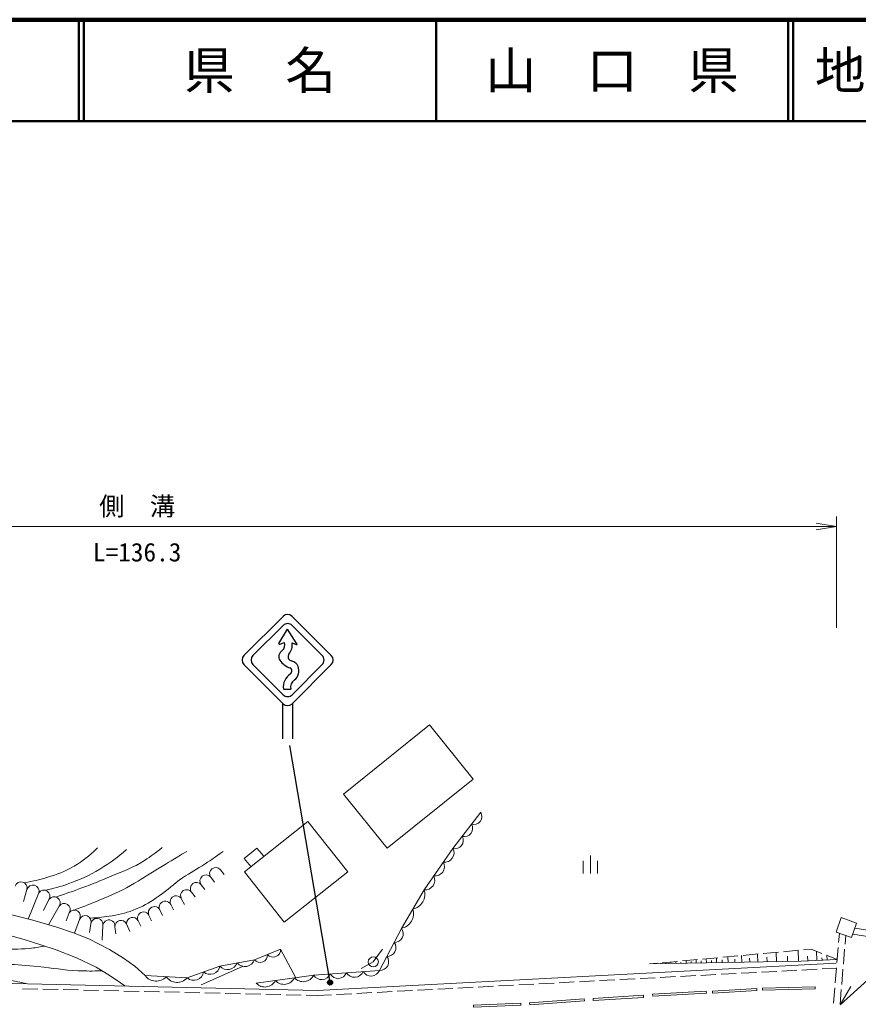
# Model space of a CAD drawing. Units: millimetres, scale not verified. Extents: x 40000 to 680000, y 20000 to 380000.
# Drawn here: x 291914 to 374665, y 282563 to 380000 of the extents above; entities that cross this region are included whole.
import ezdxf
from ezdxf.enums import TextEntityAlignment as Align

# ---------------------------------------------------------------- set-up
doc = ezdxf.new("R2010")
doc.units = ezdxf.units.MM
doc.header["$LTSCALE"] = 1000
doc.header["$PDMODE"] = 32
doc.header["$PDSIZE"] = 500
for name, color, linetype, lineweight in [('M-STR-HTXT', 7, 'Continuous', 13), ('M-STR-STRC', 7, 'Continuous', 25), ('M-TTL', 2, 'Continuous', 140), ('M-TTL-LINE', 7, 'Continuous', 50), ('M-WORK', 1, 'Continuous', 13)]:
    doc.layers.add(name, color=color, linetype=linetype, lineweight=lineweight)
doc.layers.add('M-TTL-TXT', color=7, linetype='Continuous')
doc.styles.add('ＭＳ ゴシック', font='')
doc.styles.get('ＭＳ ゴシック').set_extended_font_data('MS Gothic')

# ---------------------------------------------------------------- blocks, each defined once
blk = doc.blocks.new('open_arrow')
at = {"color": 0, "linetype": 'Continuous', "lineweight": -2}
blk.add_lwpolyline([(7.5, 1.25), (0, 0), (7.5, -1.25)], dxfattribs=at)

msp = doc.modelspace()

# ---------------------------------------------------------------- linework, layer by layer
at = {"layer": 'M-STR-HTXT'}
for p, q in [((372510, 320000), (372510, 331000)), ((234631, 330000), (372510, 330000)), ((372864, 282808), (373946, 284594))]:
    msp.add_line(p, q, dxfattribs=at)
msp.add_lwpolyline([(372864, 282808), (393000, 301000), (421750, 301000)], dxfattribs=at)
at = {"layer": 'M-STR-STRC'}
for p, q in [((317902, 321130), (314037, 317265)), ((318793, 321130), (322657, 317265)), ((317902, 320239), (314928, 317265)), ((317494, 318464), (318340, 319854)), ((319268, 318432), (318340, 319854)), ((321766, 317265), (318793, 320239)), ((317568, 318376), (318033, 318559)), ((318797, 318524), (319192, 318344)), ((314037, 316374), (317902, 312510)), ((317902, 313401), (314928, 316374)), ((322657, 316374), (318793, 312510)), ((321766, 316374), (318793, 313401)), ((317942, 313949), (318680, 313949)), ((317847, 312555), (317847, 309055)), ((318847, 312555), (318847, 309055)), ((322540, 285006), (318577, 308406))]:
    msp.add_line(p, q, dxfattribs=at)
for radius in [250, 200, 150, 100, 50, 20]:
    msp.add_circle((322540, 285006), radius, dxfattribs=at)
for centre, radius, start, end in [((318347, 320684), 630, 45, 135), ((318347, 319793), 630, 45, 135.00015), ((317546, 318432), 60.4, 148.6713, 291.44939), ((318494, 316961), 1056, 129.6442, 161.91193), ((317371, 318316), 705, 309.6442, 20.13773), ((317371, 318316), 1441, 320.48022, 8.29105), ((319217, 318399), 60.4, 245.55605, 33.11134), ((314482, 316820), 630, 135, 225), ((315373, 316820), 630, 135.00016, 224.99989), ((317969, 317132), 503, 161.91193, 220.56779), ((319096, 317774), 1793, 212.70621, 253.97952), ((318793, 317143), 403, 140.48022, 249.5806), ((319173, 318163), 1491, 249.5806, 254.84784), ((318548, 315856), 899, 21.6294, 74.84784), ((321321, 316820), 630, 314.99995, 45), ((322212, 316820), 630, 315, 45), ((318548, 315856), 201, 21.6294, 74.84784), ((318311, 315762), 456, 330.80549, 21.6294), ((318311, 315762), 1154, 308.15279, 21.6294), ((319449, 314175), 1524, 122.04962, 188.49384), ((318534, 315637), 201, 302.04964, 330.80549), ((319449, 314175), 802, 122.04962, 196.31331), ((318347, 313846), 630, 224.99989, 314.99995), ((318347, 312955), 630, 225, 315)]:
    msp.add_arc(centre, radius, start, end, dxfattribs=at)
msp.add_point((322540, 285006), dxfattribs=at)
at = {"layer": 'M-TTL'}
msp.add_line((680000, 380000), (40000, 380000), dxfattribs=at)
at = {"layer": 'M-TTL-LINE'}
for p, q in [((297750, 380000), (297750, 370000)), ((298250, 380000), (298250, 370000)), ((333000, 380000), (333000, 370000)), ((367750, 380000), (367750, 370000)), ((368250, 380000), (368250, 370000)), ((40000, 370000), (680000, 370000))]:
    msp.add_line(p, q, dxfattribs=at)
at = {"layer": 'M-WORK'}
for p, q in [((323872, 303601), (332362, 310417)), ((332362, 310417), (336658, 305066)), ((336658, 305066), (328168, 298251)), ((328168, 298251), (323872, 303601)), ((314081, 295928), (320338, 300895)), ((320338, 300895), (324277, 295933)), ((314061, 297255), (315300, 298265)), ((315300, 298265), (316004, 297455)), ((314732, 296445), (314061, 297255)), ((348226, 295774), (348226, 297524)), ((347526, 295774), (347526, 296999)), ((348926, 295774), (348926, 296999)), ((310773, 295386), (311140, 294911)), ((311722, 296120), (312089, 295646)), ((318019, 290966), (314081, 295928)), ((324277, 295933), (318019, 290966)), ((309824, 294651), (310191, 294177)), ((292620, 294179), (292283, 292996)), ((293798, 293860), (292755, 291266)), ((308875, 293917), (309242, 293442)), ((294799, 293199), (294254, 292108)), ((295801, 292538), (294755, 290700)), ((306815, 292698), (307082, 292160)), ((307890, 293231), (308157, 292694)), ((290754, 291790), (293193, 291151)), ((296803, 291877), (296492, 291095)), ((304665, 291631), (304932, 291094)), ((305740, 292165), (306007, 291627)), ((372480, 289970), (372995, 291409)), ((372995, 291409), (374503, 290869)), ((293193, 291151), (295573, 290464)), ((295573, 290464), (297136, 289955)), ((297804, 291216), (297323, 289879)), ((298930, 290801), (298801, 289923)), ((300121, 290653), (300062, 289195)), ((301312, 290505), (301392, 289804)), ((302451, 290802), (302771, 290035)), ((303590, 291098), (303857, 290561)), ((374503, 290869), (373988, 289430)), ((290346, 289793), (292347, 289260)), ((297136, 289955), (298746, 289304)), ((373988, 289430), (372480, 289970)), ((372802, 289855), (372727, 288959)), ((373430, 289630), (373362, 288802)), ((374114, 289781), (378463, 289073)), ((374320, 290357), (378684, 289671)), ((292347, 289260), (294004, 288727)), ((294004, 288727), (295520, 288230)), ((298746, 289304), (300771, 288250)), ((372686, 288460), (372562, 286966)), ((295520, 288230), (297509, 287425)), ((300771, 288250), (302144, 287421)), ((317658, 288282), (319173, 285480)), ((326808, 287035), (327700, 288306)), ((360803, 287452), (359309, 287315)), ((362795, 287635), (361301, 287498)), ((361819, 286972), (361809, 287544)), ((363163, 286996), (363151, 287668)), ((364786, 287818), (363293, 287681)), ((364741, 287024), (364727, 287813)), ((366778, 288001), (365284, 287864)), ((365667, 287040), (365658, 287503)), ((366592, 287057), (366576, 287982)), ((368770, 288184), (367276, 288047)), ((367679, 287076), (367669, 287619)), ((368765, 287095), (368746, 288182)), ((370022, 288299), (369267, 288230)), ((369678, 287133), (369655, 287589)), ((371073, 287882), (370022, 288299)), ((370591, 287180), (370544, 288092)), ((372588, 287282), (371538, 287698)), ((371589, 287231), (371566, 287687)), ((373320, 288304), (373196, 286809)), ((297509, 287425), (299463, 286525)), ((299463, 286525), (300587, 285838)), ((302144, 287421), (303269, 286604)), ((303269, 286604), (304284, 285698)), ((309821, 284770), (313888, 286582)), ((321270, 284223), (372484, 286915)), ((325622, 286387), (326808, 287035)), ((354073, 286834), (369037, 287100)), ((354828, 286903), (354073, 286834)), ((355174, 286853), (355173, 286913)), ((356820, 287086), (355326, 286949)), ((355674, 286862), (355672, 286981)), ((356174, 286871), (356172, 286967)), ((356674, 286880), (356671, 287072)), ((357174, 286889), (357172, 287022)), ((358811, 287269), (357318, 287132)), ((357674, 286898), (357669, 287164)), ((358174, 286907), (358171, 287077)), ((358674, 286916), (358668, 287256)), ((359174, 286925), (359170, 287132)), ((359674, 286934), (359666, 287348)), ((360174, 286942), (360169, 287186)), ((360673, 286951), (360665, 287439)), ((361246, 286962), (361241, 287248)), ((362491, 286984), (362485, 287320)), ((363952, 287010), (363945, 287404)), ((369037, 287100), (372588, 287282)), ((371090, 287205), (371078, 287433)), ((372520, 286467), (372396, 284972)), ((234643, 286229), (321270, 284223)), ((300587, 285838), (301440, 285282)), ((355132, 285502), (356630, 285581)), ((357130, 285607), (358627, 285686)), ((359127, 285712), (360625, 285791)), ((361124, 285817), (362622, 285896)), ((363121, 285922), (364619, 286001)), ((365119, 286027), (366616, 286106)), ((367116, 286132), (368614, 286210)), ((369113, 286237), (370611, 286315)), ((371110, 286342), (372510, 286415)), ((373155, 286311), (373031, 284816)), ((301440, 285282), (302281, 284662)), ((335160, 284452), (336658, 284531)), ((337157, 284557), (338655, 284636)), ((339154, 284662), (340652, 284741)), ((341152, 284767), (342650, 284846)), ((343149, 284872), (344647, 284951)), ((345146, 284977), (346644, 285056)), ((347143, 285082), (348641, 285161)), ((349141, 285187), (350639, 285266)), ((351138, 285292), (352636, 285371)), ((353135, 285397), (354633, 285476)), ((365215, 284450), (370401, 284592)), ((370401, 284592), (370406, 284392)), ((292200, 284396), (293700, 284361)), ((294200, 284350), (295700, 284315)), ((296199, 284303), (297699, 284268)), ((298199, 284257), (299698, 284222)), ((300198, 284211), (301698, 284176)), ((302198, 284164), (303697, 284130)), ((304197, 284118), (305697, 284083)), ((306197, 284072), (307696, 284037)), ((308196, 284025), (309696, 283991)), ((310196, 283979), (311695, 283944)), ((312195, 283933), (313695, 283898)), ((314195, 283886), (315694, 283852)), ((316194, 283840), (317694, 283805)), ((318193, 283794), (319693, 283759)), ((320193, 283747), (321277, 283722)), ((321277, 283722), (322677, 283796)), ((323176, 283822), (324674, 283901)), ((325174, 283927), (326672, 284006)), ((327171, 284032), (328669, 284111)), ((329168, 284137), (330666, 284216)), ((331165, 284242), (332663, 284321)), ((333163, 284347), (334661, 284426)), ((348495, 283420), (353468, 283739)), ((353468, 283739), (353480, 283540)), ((354375, 283846), (359668, 284148)), ((354386, 283646), (354375, 283846)), ((354386, 283646), (359679, 283948)), ((359668, 284148), (359679, 283948)), ((360271, 284166), (364640, 284414)), ((360283, 283966), (360271, 284166)), ((360283, 283966), (364652, 284215)), ((364640, 284414), (364652, 284215)), ((365215, 284450), (365220, 284250)), ((365220, 284250), (370406, 284392)), ((372355, 284474), (372231, 282979)), ((372989, 284318), (372865, 282823)), ((336688, 282763), (341359, 282958)), ((336697, 282563), (336688, 282763)), ((336697, 282563), (341368, 282758)), ((341368, 282758), (341359, 282958)), ((342224, 283011), (347623, 283384)), ((342238, 282812), (342224, 283011)), ((342238, 282812), (347637, 283185)), ((347623, 283384), (347637, 283185)), ((348508, 283220), (348495, 283420)), ((348508, 283220), (353480, 283540))]:
    msp.add_line(p, q, dxfattribs=at)
for points in [[(315260, 284930), (320921, 285725), (327422, 286204), (329580, 290347), (331817, 294157), (334668, 298233), (337412, 301803)], [(304284, 285698), (308440, 285459), (311664, 286631), (315074, 287243), (317658, 288282)]]:
    msp.add_lwpolyline(points, dxfattribs=at)
msp.add_circle((326808, 287035), 500, dxfattribs=at)
for centre, radius, start, end in [((336706, 301398), 813, 255.1025, 29.80166), ((335792, 300209), 813, 255.1025, 29.80166), ((334877, 299019), 813, 255.1025, 29.80166), ((333835, 297804), 937, 262.84075, 27.22549), ((311247, 295753), 600, 37.7404, 217.7404), ((332884, 296445), 937, 262.84075, 27.22549), ((310298, 295018), 600, 37.7404, 217.7404), ((331934, 295087), 937, 262.84075, 27.22549), ((292041, 294339), 600, 344.53451, 164.53451), ((293220, 294020), 600, 344.53451, 164.53451), ((309349, 294284), 600, 37.7404, 217.7404), ((294299, 293529), 600, 326.58022, 146.58022), ((295300, 292868), 600, 326.58022, 146.58022), ((307353, 292964), 600, 26.38219, 206.38219), ((308383, 293574), 600, 34.84829, 214.84829), ((330422, 293696), 1470, 280.8602, 18.27878), ((296302, 292207), 600, 326.58022, 146.58022), ((305203, 291898), 600, 26.38219, 206.38219), ((306278, 292431), 600, 26.38219, 206.38219), ((297303, 291546), 600, 326.58022, 146.58022), ((298367, 291009), 600, 339.78748, 159.78748), ((303050, 290837), 600, 25.82936, 183.35513), ((304128, 291365), 600, 26.38219, 206.38219), ((329303, 291791), 1470, 280.8602, 18.27878), ((299526, 290727), 600, 352.91227, 172.91227), ((300717, 290579), 600, 352.91227, 172.91227), ((301911, 290540), 600, 25.82936, 183.35513), ((328904, 289821), 856, 267.06256, 37.90739), ((328185, 288440), 856, 267.06256, 37.90739), ((315632, 287721), 735, 220.54034, 3.26601), ((316924, 288241), 735, 220.54034, 3.26601), ((327466, 287059), 856, 267.06256, 37.90739), ((310692, 286794), 985, 229.4916, 350.47461), ((312428, 287276), 1000, 220.19417, 340.17909), ((314133, 287583), 1000, 220.19417, 340.17909), ((305371, 286470), 1333, 215.37532, 318.02095), ((307449, 286350), 1333, 215.37532, 318.02095), ((309080, 286208), 985, 229.4916, 350.47461), ((319886, 286244), 1158, 222.61242, 333.37087), ((321703, 286198), 914, 211.14549, 337.2927), ((323329, 286317), 914, 211.14549, 337.2927), ((324954, 286437), 914, 211.14549, 337.2927), ((326579, 286557), 914, 211.14549, 337.2927), ((316112, 285714), 1158, 222.61242, 333.37087), ((317999, 285979), 1158, 222.61242, 333.37087)]:
    msp.add_arc(centre, radius, start, end, dxfattribs=at)
for points, knots in [([(292348, 294855), (293398, 295038), (293731, 295110), (294591, 295372), (295676, 295702), (296289, 295922), (297269, 296491), (298259, 297067), (298614, 297395), (299587, 298289)], [0, 0, 0, 0, 1, 1, 1, 2, 2, 2, 3, 3, 3, 3]), ([(295481, 293440), (296712, 293854), (297040, 293967), (298028, 294333), (299178, 294760), (299823, 294999), (300945, 295492), (302243, 296062), (303029, 296286), (304222, 297051), (304937, 297509), (305206, 297693), (305980, 298329)], [0, 0, 0, 0, 1, 1, 1, 2, 2, 2, 3, 3, 3, 4, 4, 4, 4]), ([(294477, 294102), (295713, 294401), (296105, 294513), (297109, 294893), (298382, 295374), (299080, 295717), (300226, 296451), (301146, 297040), (301477, 297297), (302464, 298130)], [0, 0, 0, 0, 1, 1, 1, 2, 2, 2, 3, 3, 3, 3]), ([(297243, 292143), (298489, 292601), (298831, 292733), (299831, 293157), (301034, 293667), (301712, 293952), (302859, 294577), (303942, 295168), (304495, 295590), (305550, 296229), (306659, 296902), (307013, 297111), (308400, 297934)], [0, 0, 0, 0, 1, 1, 1, 2, 2, 2, 3, 3, 3, 4, 4, 4, 4]), ([(298850, 291364), (299860, 291417), (300182, 291442), (301021, 291594), (301977, 291767), (302518, 291893), (303418, 292260), (304364, 292645), (304834, 292997), (305683, 293565), (306620, 294192), (307045, 294684), (307974, 295323), (308821, 295906), (309353, 296144), (310212, 296709), (310918, 297173), (311148, 297333), (311997, 297934)], [0, 0, 0, 0, 1, 1, 1, 2, 2, 2, 3, 3, 3, 4, 4, 4, 5, 5, 5, 6, 6, 6, 6]), ([(238959, 293687), (239690, 293197), (239892, 293069), (240502, 292692), (241459, 292101), (241996, 291764), (243007, 291271), (244144, 290718), (244803, 290423), (246026, 290099), (247284, 289767), (248018, 289688), (249312, 289549), (250113, 289463), (250566, 289427), (251372, 289424), (252531, 289421), (253178, 289534), (254338, 289549), (255517, 289564), (256179, 289584), (257357, 289531), (259068, 289453), (260019, 289295), (261726, 289158), (263377, 289026), (264300, 288930), (265953, 288838), (267554, 288750), (268453, 288722), (270056, 288696), (271665, 288670), (272567, 288725), (274176, 288696), (275564, 288671), (276342, 288652), (277728, 288572), (279021, 288497), (279739, 288364), (281032, 288305), (282501, 288239), (283326, 288288), (284797, 288288), (286788, 288287), (287904, 288280), (289894, 288305), (291060, 288320), (291720, 288244), (292878, 288376), (293470, 288444), (293683, 288468), (294386, 288602)], [0, 0, 0, 0, 1, 1, 1, 2, 2, 2, 3, 3, 3, 4, 4, 4, 5, 5, 5, 6, 6, 6, 7, 7, 7, 8, 8, 8, 9, 9, 9, 10, 10, 10, 11, 11, 11, 12, 12, 12, 13, 13, 13, 14, 14, 14, 15, 15, 15, 16, 16, 16, 17, 17, 17, 17]), ([(241252, 290759), (241867, 290483), (242025, 290414), (242523, 290197), (243289, 289863), (243693, 289603), (244494, 289362), (245218, 289145), (245631, 289039), (246377, 288918), (247772, 288693), (248572, 288715), (249982, 288616), (251735, 288493), (252719, 288451), (254475, 288403), (256896, 288337), (258253, 288408), (260674, 288368), (262874, 288331), (264105, 288290), (266304, 288208), (268088, 288141), (269085, 288066), (270868, 287995), (273088, 287905), (274335, 287935), (276552, 287799), (278922, 287654), (280239, 287425), (282608, 287266), (284569, 287135), (285672, 287133), (287634, 287018), (290023, 286877), (291361, 286787), (293744, 286574), (295279, 286436), (296129, 286219), (297669, 286165), (298603, 286133), (298931, 286126), (300060, 286160)], [0, 0, 0, 0, 1, 1, 1, 2, 2, 2, 3, 3, 3, 4, 4, 4, 5, 5, 5, 6, 6, 6, 7, 7, 7, 8, 8, 8, 9, 9, 9, 10, 10, 10, 11, 11, 11, 12, 12, 12, 13, 13, 13, 14, 14, 14, 14]), ([(241959, 289662), (242969, 289348), (243226, 289266), (244036, 289006), (245174, 288641), (245787, 288359), (246940, 288047), (247961, 287770), (248531, 287590), (249577, 287434), (251021, 287219), (251848, 287253), (253307, 287221), (255375, 287176), (256534, 287268), (258602, 287314), (260452, 287355), (261487, 287437), (263337, 287434), (265773, 287430), (267138, 287365), (269571, 287254), (272313, 287130), (273849, 287051), (276585, 286835), (279211, 286627), (280677, 286447), (283298, 286175), (285539, 285943), (286807, 285909), (289032, 285556), (290457, 285330), (290942, 285246), (292663, 284885)], [0, 0, 0, 0, 1, 1, 1, 2, 2, 2, 3, 3, 3, 4, 4, 4, 5, 5, 5, 6, 6, 6, 7, 7, 7, 8, 8, 8, 9, 9, 9, 10, 10, 10, 11, 11, 11, 11])]:
    msp.add_open_spline(points, degree=3, knots=knots, dxfattribs=at)

# ---------------------------------------------------------------- block references
at = {"layer": 'M-STR-HTXT', "xscale": 267, "yscale": 267, "rotation": 180}
msp.add_blockref('open_arrow', (372510, 330000), dxfattribs=at)

# ---------------------------------------------------------------- texts
at = {"layer": 'M-STR-HTXT', "style": 'ＭＳ ゴシック'}
msp.add_text('側\u3000溝', height=1833, dxfattribs=at).set_placement((303500, 332000), align=Align.MIDDLE_CENTER)
msp.add_text('L=136.3', height=1833, dxfattribs=at).set_placement((303500, 326000), align=Align.BOTTOM_CENTER)
at = {"layer": 'M-TTL-TXT', "style": 'ＭＳ ゴシック'}
for s, p in [('県\u3000名', (315625, 375000)), ('山\u3000口\u3000県', (350375, 375000))]:
    msp.add_text(s, height=3666, dxfattribs=at).set_placement(p, align=Align.MIDDLE_CENTER)
msp.add_text('地 名', height=3666, dxfattribs=at).set_placement((370380, 375000), align=Align.MIDDLE_LEFT)

doc.saveas('drawing.dxf')
